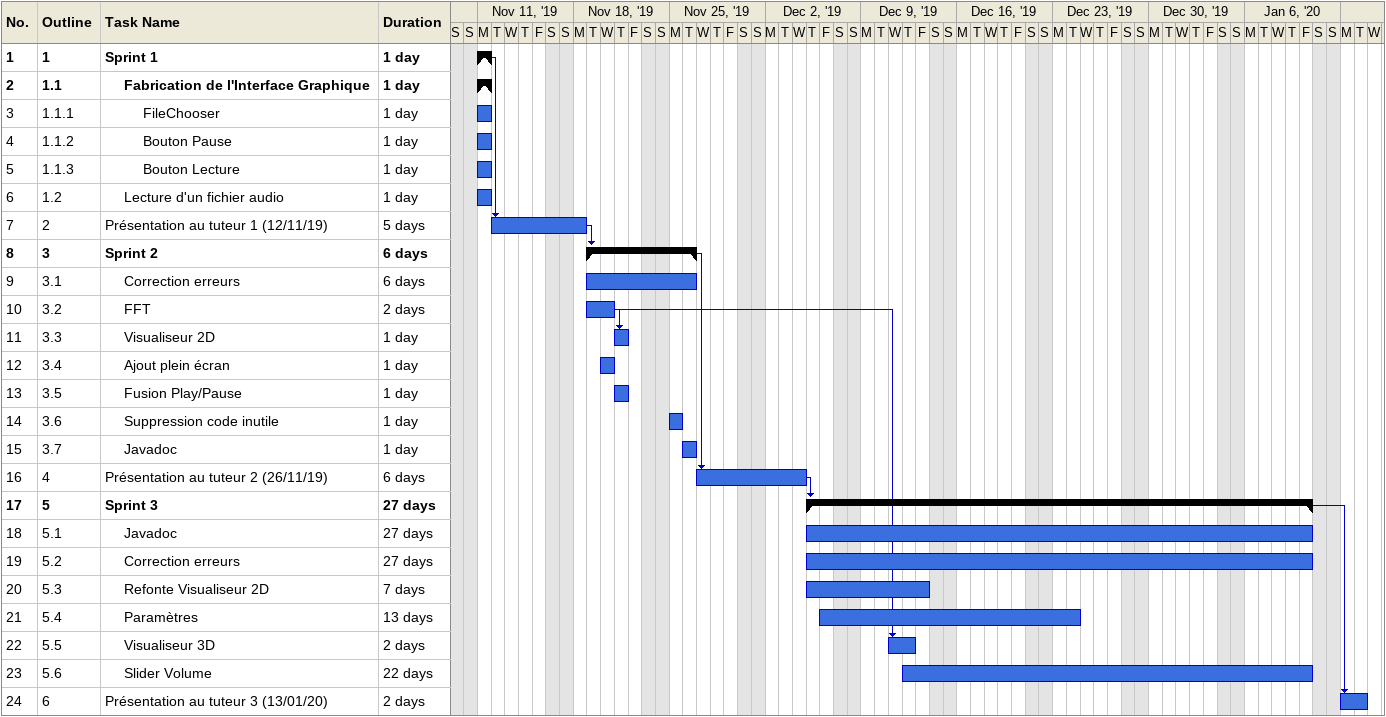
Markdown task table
| ID | WBS | Task | Duration | Start | Finish | Predecessors |
|---|---|---|---|---|---|---|
| 1 | 1 | **Sprint 1** | 1d | 2019-11-11 | 2019-11-11 |  |
| 2 | 1.1 | **Fabrication de l'Interface Graphique** | 1d | 2019-11-11 | 2019-11-11 |  |
| 3 | 1.1.1 | FileChooser | 1d | 2019-11-11 | 2019-11-11 |  |
| 4 | 1.1.2 | Bouton Pause | 1d | 2019-11-11 | 2019-11-11 |  |
| 5 | 1.1.3 | Bouton Lecture | 1d | 2019-11-11 | 2019-11-11 |  |
| 6 | 1.2 | Lecture d'un fichier audio | 1d | 2019-11-11 | 2019-11-11 |  |
| 7 | 2 | Présentation au tuteur 1 (12/11/19) | 5d | 2019-11-12 | 2019-11-18 | 1 |
| 8 | 3 | **Sprint 2** | 6d | 2019-11-19 | 2019-11-26 | 7 |
| 9 | 3.1 | Correction erreurs | 6d | 2019-11-19 | 2019-11-26 |  |
| 10 | 3.2 | FFT | 2d | 2019-11-19 | 2019-11-20 |  |
| 11 | 3.3 | Visualiseur 2D | 1d | 2019-11-21 | 2019-11-21 | 10 |
| 12 | 3.4 | Ajout plein écran | 1d | 2019-11-20 | 2019-11-20 |  |
| 13 | 3.5 | Fusion Play/Pause | 1d | 2019-11-21 | 2019-11-21 |  |
| 14 | 3.6 | Suppression code inutile | 1d | 2019-11-25 | 2019-11-25 |  |
| 15 | 3.7 | Javadoc | 1d | 2019-11-26 | 2019-11-26 |  |
| 16 | 4 | Présentation au tuteur 2 (26/11/19) | 6d | 2019-11-27 | 2019-12-04 | 8 |
| 17 | 5 | **Sprint 3** | 27d | 2019-12-05 | 2020-01-10 | 16 |
| 18 | 5.1 | Javadoc | 27d | 2019-12-05 | 2020-01-10 |  |
| 19 | 5.2 | Correction erreurs | 27d | 2019-12-05 | 2020-01-10 |  |
| 20 | 5.3 | Refonte Visualiseur 2D | 7d | 2019-12-05 | 2019-12-13 |  |
| 21 | 5.4 | Paramètres | 13d | 2019-12-06 | 2019-12-24 |  |
| 22 | 5.5 | Visualiseur 3D | 2d | 2019-12-11 | 2019-12-12 | 10 |
| 23 | 5.6 | Slider Volume | 22d | 2019-12-12 | 2020-01-10 |  |
| 24 | 6 | Présentation au tuteur 3 (13/01/20) | 2d | 2020-01-13 | 2020-01-14 | 17 |
